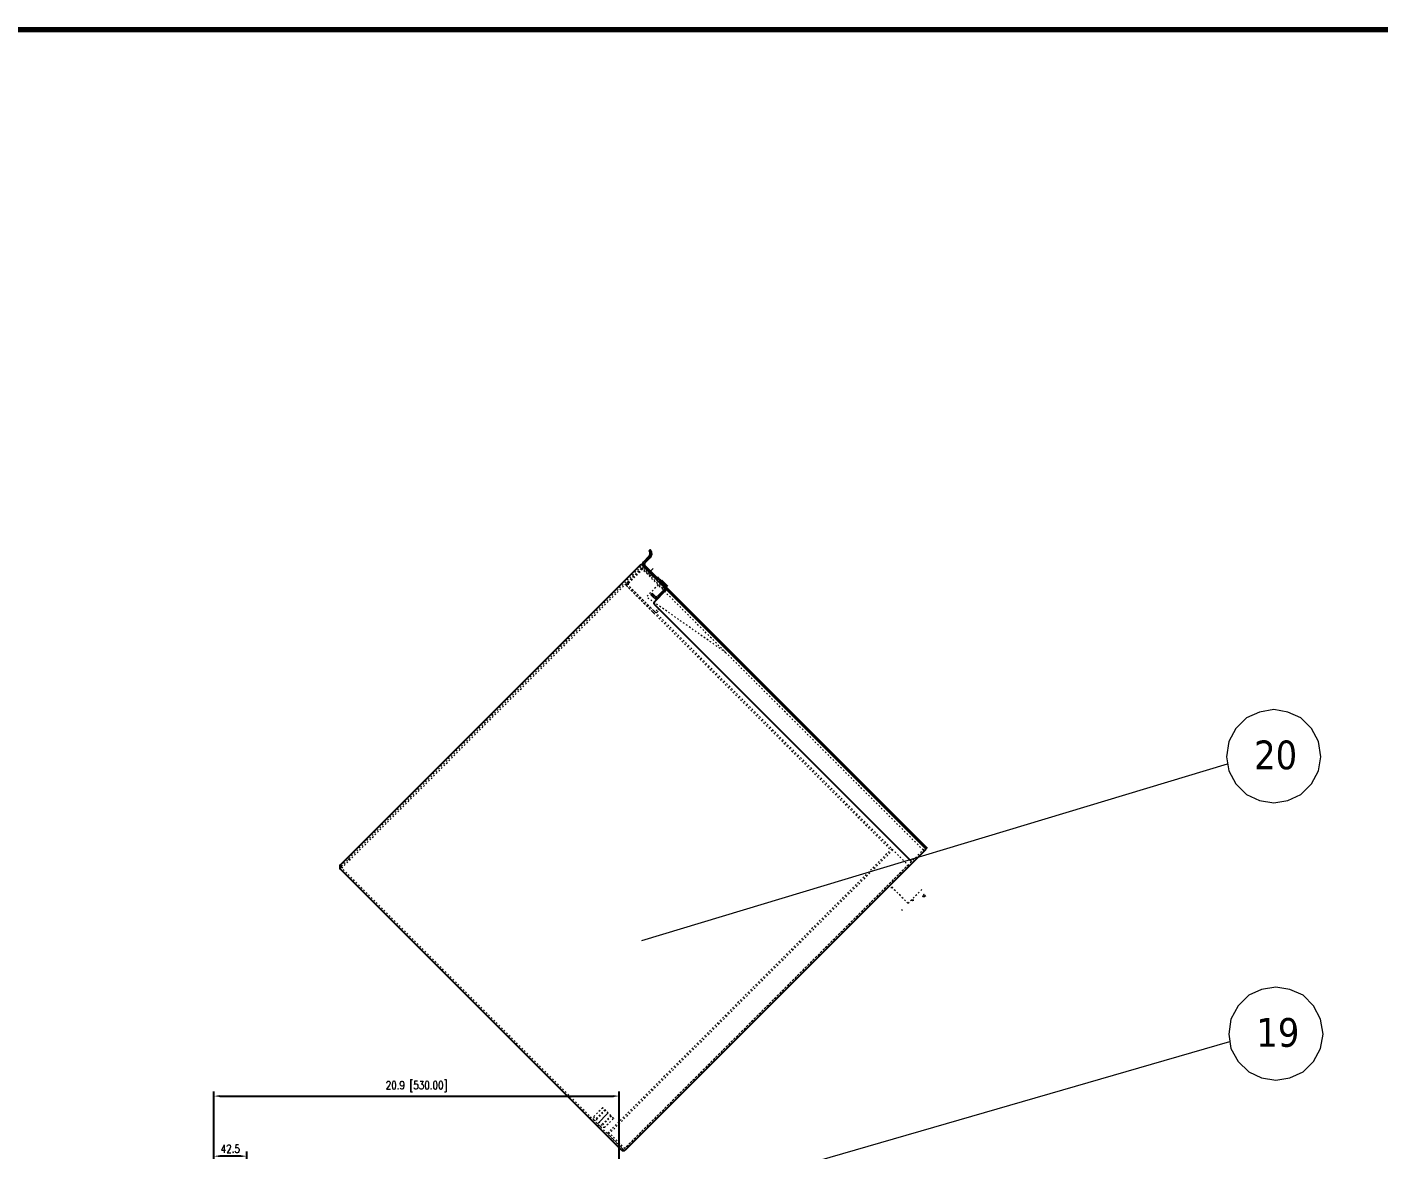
# Model space of a CAD drawing. Header units: millimetres. Extents: x 8127 to 36426, y -6229 to 13228.
# Drawn here: x 11247 to 13015, y 11523 to 12991 of the extents above; entities that cross this region are included whole.
import ezdxf

# ---------------------------------------------------------------- set-up
doc = ezdxf.new("R2010")
doc.units = ezdxf.units.MM
doc.header["$LTSCALE"] = 4
doc.linetypes.add('ACAD_ISO03W100', pattern=[1.18, 0.47, -0.71])
doc.linetypes.add('ACAD_ISO10W100', pattern=[18, 12, -3, 0, -3])
doc.layers.add('1', color=12, linetype='Continuous')
doc.layers.add('标注、文本', color=3, linetype='Continuous', lineweight=25)
doc.layers.add('铁心', color=3, linetype='Continuous', lineweight=0)
doc.styles.add('Tahoma$001', font='tahoma.ttf', dxfattribs={"height": 2.159784})
doc.styles.add('TH_GBDIM', font='romans.shx', dxfattribs={"width": 0.8, "bigfont": 'gbcbig.shx'})
doc.dimstyles.new('TH_GBDIM1', dxfattribs={"dimscale": 3, "dimtxt": 3.5, "dimasz": 2.5, "dimexe": 2, "dimexo": 0, "dimgap": 1.5, "dimtad": 1, "dimdec": 1, "dimlfac": 0.03937, "dimzin": 0, "dimdsep": 46, "dimtxsty": 'TH_GBDIM', "dimcen": 2.5, "dimclrd": 3, "dimclre": 256, "dimclrt": 2, "dimadec": 0, "dimazin": 0, "dimtfac": 0.714286, "dimtdec": 1, "dimtmove": 0, "dimatfit": 3, "dimfxl": 1, "dimtzin": 0, "dimlwd": -1, "dimlwe": -1, "dimarcsym": 0})

# ---------------------------------------------------------------- blocks, each defined once
blk = doc.blocks.new('*D272')
at = {"layer": 'Defpoints', "color": 0, "transparency": 16777216}
for p in [(11491.2, 11514.6), (11491.2, 11389.3), (11534, 11389.3)]:
    blk.add_point(p, dxfattribs=at)
at = {"layer": '标注、文本', "transparency": 16777216}
for p, q in [((11491.2, 11389.3), (11491.2, 11520.6)), ((11534, 11389.3), (11534, 11520.6))]:
    blk.add_line(p, q, dxfattribs=at)
at = {"layer": '标注、文本', "color": 3, "transparency": 16777216}
blk.add_line((11526.5, 11514.6), (11498.7, 11514.6), dxfattribs=at)
for points in [[(11498.7, 11515.9), (11498.7, 11513.4), (11491.2, 11514.6)], [(11526.5, 11515.9), (11526.5, 11513.4), (11534, 11514.6)]]:
    blk.add_solid(points, dxfattribs=at)
at = {"layer": '标注、文本', "color": 2, "transparency": 16777216, "insert": (11512.6, 11524.4), "char_height": 10.5, "attachment_point": 5, "style": 'TH_GBDIM'}
blk.add_mtext('42.5', dxfattribs=at)
blk = doc.blocks.new('*D273')
at = {"layer": 'Defpoints', "color": 0, "transparency": 16777216}
for p in [(12021.2, 11593.2), (11491.2, 11508.6), (12021.2, 11458.4)]:
    blk.add_point(p, dxfattribs=at)
at = {"layer": '标注、文本', "transparency": 16777216}
for p, q in [((11491.2, 11508.6), (11491.2, 11599.2)), ((12021.2, 11458.4), (12021.2, 11599.2))]:
    blk.add_line(p, q, dxfattribs=at)
at = {"layer": '标注、文本', "color": 3, "transparency": 16777216}
blk.add_line((11498.7, 11593.2), (12013.7, 11593.2), dxfattribs=at)
for points in [[(11498.7, 11594.5), (11498.7, 11592), (11491.2, 11593.2)], [(12013.7, 11594.5), (12013.7, 11592), (12021.2, 11593.2)]]:
    blk.add_solid(points, dxfattribs=at)
at = {"layer": '标注、文本', "color": 2, "transparency": 16777216, "insert": (11756.2, 11605.7), "char_height": 10.5, "attachment_point": 5, "style": 'TH_GBDIM'}
blk.add_mtext('20.9 [530.00]', dxfattribs=at)

msp = doc.modelspace()

# ---------------------------------------------------------------- linework, layer by layer
at = {"layer": '1', "color": 0, "lineweight": 40, "const_width": 6.91}
msp.add_lwpolyline([(8640.25, 7541.32), (16218.1, 7541.32), (16218.1, 12987.9), (8640.25, 12987.9), (8640.25, 7541.32)], dxfattribs=at)
at = {"layer": '标注、文本'}
for p, q in [((12052.85, 12291.7), (12060.27, 12299.13)), ((12061.69, 12297.71), (12054.26, 12290.29)), ((12060.92, 12306.85), (12060.92, 12306.85)), ((11656.87, 11895.72), (12050.02, 12288.87)), ((12422.67, 11916.23), (12050.02, 12288.87)), ((12068.41, 12270.49), (12052.85, 12286.05)), ((12054.26, 12287.46), (12069.82, 12271.9)), ((12081.84, 12254.23), (12066.99, 12239.38)), ((12080.43, 12255.64), (12071.23, 12246.45)), ((12080.43, 12258.47), (12075.48, 12263.42)), ((12084.67, 12259.88), (12076.89, 12267.66)), ((12081.84, 12259.88), (12076.89, 12264.83)), ((12079.01, 12259.88), (12421.25, 11917.64)), ((12080.43, 12258.47), (12422.67, 11916.23)), ((12081.84, 12259.88), (12424.08, 11917.64)), ((12064.16, 12250.69), (12062.75, 12249.28)), ((12066.99, 12245.03), (12062.75, 12249.28)), ((12068.41, 12246.45), (12064.16, 12250.69)), ((12066.99, 12236.55), (12403.57, 11899.97)), ((11668.5, 11902.03), (11667.09, 11903.44)), ((12029.51, 11523.08), (12422.67, 11916.23)), ((12023.86, 11523.08), (11656.87, 11890.07)), ((12013.6, 11563.74), (12013.6, 11564.44)), ((12033.76, 11527.32), (12032.34, 11528.73))]:
    msp.add_line(p, q, dxfattribs=at)
at = {"layer": '标注、文本', "color": 2, "linetype": 'ACAD_ISO03W100', "lineweight": 18}
for p, q in [((11657.93, 11893.95), (12051.43, 12287.46)), ((11657.93, 11893.95), (12048.25, 12284.27)), ((11658.28, 11891.48), (12049.66, 12282.86)), ((12051.08, 12282.86), (12029.86, 12261.65)), ((12050.37, 12283.57), (12031.99, 12265.18)), ((12051.78, 12282.15), (12033.4, 12263.77)), ((12051.78, 12282.15), (12050.37, 12283.57)), ((12418.77, 11915.16), (12051.08, 12282.86)), ((12077.95, 12257.4), (12052.49, 12282.86)), ((12053.91, 12284.27), (12079.36, 12258.82)), ((12057.44, 12280.74), (12056.03, 12279.32)), ((12059.21, 12282.51), (12057.8, 12281.1)), ((12063.1, 12275.08), (12061.68, 12273.67)), ((12064.87, 12276.85), (12063.46, 12275.44)), ((12029.86, 12261.65), (12376.35, 11915.16)), ((12031.28, 12263.06), (12398.97, 11895.37)), ((12065.22, 12226.29), (12031.99, 12259.53)), ((12066.63, 12227.71), (12033.4, 12260.94)), ((12072.29, 12261.65), (12056.73, 12246.09)), ((12079.36, 12258.82), (12077.95, 12257.4)), ((12160.68, 12173.26), (12056.73, 12246.09)), ((12069.46, 12227.71), (12072.29, 12230.53)), ((12070.88, 12226.29), (12073.71, 12229.12)), ((12073.71, 12229.12), (12072.29, 12230.53)), ((12377.76, 11916.58), (12005.82, 11544.64)), ((12379.18, 11915.16), (12007.24, 11543.23)), ((12028.1, 11524.49), (12421.25, 11917.64)), ((11657.93, 11892.54), (11658.63, 11891.83)), ((12025.27, 11524.49), (11658.28, 11891.48)), ((12398.97, 11895.37), (12028.1, 11524.49)), ((12376.35, 11865.16), (12377.76, 11866.58)), ((12398.97, 11845.37), (12377.76, 11866.58)), ((12377.76, 11866.58), (12398.97, 11845.37)), ((12398.97, 11845.37), (12418.77, 11865.16)), ((12391.93, 11835.78), (12389.81, 11837.1)), ((11999.46, 11577.88), (11987.8, 11566.21)), ((11987.8, 11561.97), (11987.8, 11566.21)), ((11987.8, 11566.21), (12001.94, 11552.07)), ((12002.64, 11575.4), (11988.5, 11561.26)), ((12003.35, 11574.7), (11989.21, 11560.55)), ((12010.42, 11567.63), (11996.28, 11553.48)), ((12011.13, 11566.92), (11996.99, 11552.78)), ((12000.17, 11577.88), (11999.46, 11577.88)), ((12013.6, 11563.74), (11999.46, 11577.88)), ((12013.6, 11564.44), (12000.17, 11577.88)), ((11987.8, 11561.97), (11997.69, 11552.07)), ((12001.94, 11552.07), (11997.69, 11552.07)), ((12001.94, 11552.07), (12013.6, 11563.74)), ((12005.82, 11544.64), (12026.55, 11523.91)), ((12007.24, 11546.05), (12028.45, 11524.84))]:
    msp.add_line(p, q, dxfattribs=at)
at = {"layer": '标注、文本', "color": 1, "linetype": 'ACAD_ISO10W100', "lineweight": 18}
for p, q in [((12061.87, 12279.51), (12058.17, 12275.81)), ((12065.5, 12283.14), (12058.58, 12276.22)), ((12006.89, 11571.16), (11992.75, 11557.02))]:
    msp.add_line(p, q, dxfattribs=at)
at = {"layer": '标注、文本'}
for centre, radius, start, end in [((12061.63, 12306.14), 1, 35.40593, 135), ((12055.68, 12288.87), 4, 135, 225), ((12055.68, 12288.87), 2, 135, 225), ((12056.74, 12302.66), 5, 315, 35.40593), ((12061.63, 12306.14), 1, 135, 215.40593), ((12056.74, 12302.66), 7, 315, 35.40593), ((12071.23, 12273.32), 2, 225, 315), ((12071.23, 12273.32), 4, 225, 315), ((12078.3, 12266.25), 4, 135, 225), ((12078.3, 12266.25), 2, 135, 225), ((12079.01, 12257.05), 2, 315, 45), ((12079.01, 12257.05), 4, 315, 45), ((12068.41, 12237.96), 2, 135, 225), ((12069.82, 12247.86), 4, 225, 315), ((12069.82, 12247.86), 2, 225, 315), ((11659.7, 11892.89), 4, 135, 225), ((12404.99, 11851.38), 2, 225, 315), ((12419.61, 11857.98), 3.5, 238, 315), ((12419.61, 11857.98), 1, 238, 315), ((12026.69, 11525.91), 4, 225, 315)]:
    msp.add_arc(centre, radius, start, end, dxfattribs=at)
at = {"layer": '标注、文本', "color": 2, "linetype": 'ACAD_ISO03W100', "lineweight": 18}
for centre, radius, start, end in [((12051.08, 12281.45), 4, 45, 135), ((12051.08, 12281.45), 2, 45, 135), ((12034.81, 12262.35), 4, 135, 225), ((12034.81, 12262.35), 2, 135, 225), ((12068.05, 12229.12), 4, 225, 315), ((12068.05, 12229.12), 2, 225, 315), ((11658.63, 11893.24), 1, 135, 225), ((11659.7, 11892.89), 2, 135, 225), ((12026.69, 11525.91), 2, 225, 315)]:
    msp.add_arc(centre, radius, start, end, dxfattribs=at)
at = {"layer": '铁心', "lineweight": 13}
for points in [[(12939.03, 12037.06), (12935.71, 12056.94), (12926.68, 12074.11), (12912.82, 12087.96), (12895.66, 12095.49), (12877.28, 12098.81), (12858.61, 12095.49), (12841.74, 12087.96), (12827.89, 12074.11), (12818.55, 12056.94), (12815.54, 12037.06), (12818.55, 12018.39), (12827.89, 12001.52), (12841.74, 11987.67), (12858.61, 11979.84), (12877.28, 11976.83), (12895.66, 11979.84), (12912.82, 11987.67), (12926.68, 12001.52), (12935.71, 12018.39)], [(12941.9, 11674.14), (12938.59, 11694.01), (12929.55, 11711.18), (12915.7, 11725.04), (12898.53, 11732.57), (12880.16, 11735.88), (12861.48, 11732.57), (12844.62, 11725.04), (12830.76, 11711.18), (12821.42, 11694.01), (12818.41, 11674.14), (12821.42, 11655.46), (12830.76, 11638.6), (12844.62, 11624.74), (12861.48, 11616.91), (12880.16, 11613.9), (12898.53, 11616.91), (12915.7, 11624.74), (12929.55, 11638.6), (12938.59, 11655.46)]]:
    msp.add_lwpolyline(points, close=True, dxfattribs=at)
for points in [[(12051.01, 11796.51), (12817.05, 12027.73), (12817.05, 12027.73)], [(11840.5, 11381.33), (12819.92, 11664.8), (12819.92, 11664.8)]]:
    msp.add_lwpolyline(points, dxfattribs=at)

# ---------------------------------------------------------------- texts
at = {"layer": '铁心', "lineweight": 13, "style": 'Tahoma$001'}
for s, p in [('20', (12851.6, 12020.64)), ('19', (12854.48, 11657.71))]:
    msp.add_text(s, height=37.589, dxfattribs=at).set_placement(p)

# ---------------------------------------------------------------- dimensions: what is measured, and where the dimension line sits
at = {"layer": '标注、文本'}
dim = msp.add_linear_dim(base=(12021.24, 11593.23), p1=(11491.24, 11508.56), p2=(12021.24, 11458.4), dimstyle='TH_GBDIM1', dxfattribs=at)
dim.commit()
dim.dimension.update_dxf_attribs({"geometry": '*D273', "text_midpoint": (11756.24, 11605.73)})
dim = msp.add_linear_dim(base=(11491.24, 11514.63), p1=(11533.95, 11389.27), p2=(11491.24, 11389.27), text='42.5', dimstyle='TH_GBDIM1', dxfattribs=at)
dim.commit()
dim.dimension.update_dxf_attribs({"geometry": '*D272', "text_midpoint": (11512.59, 11524.38)})

doc.saveas('drawing.dxf')
